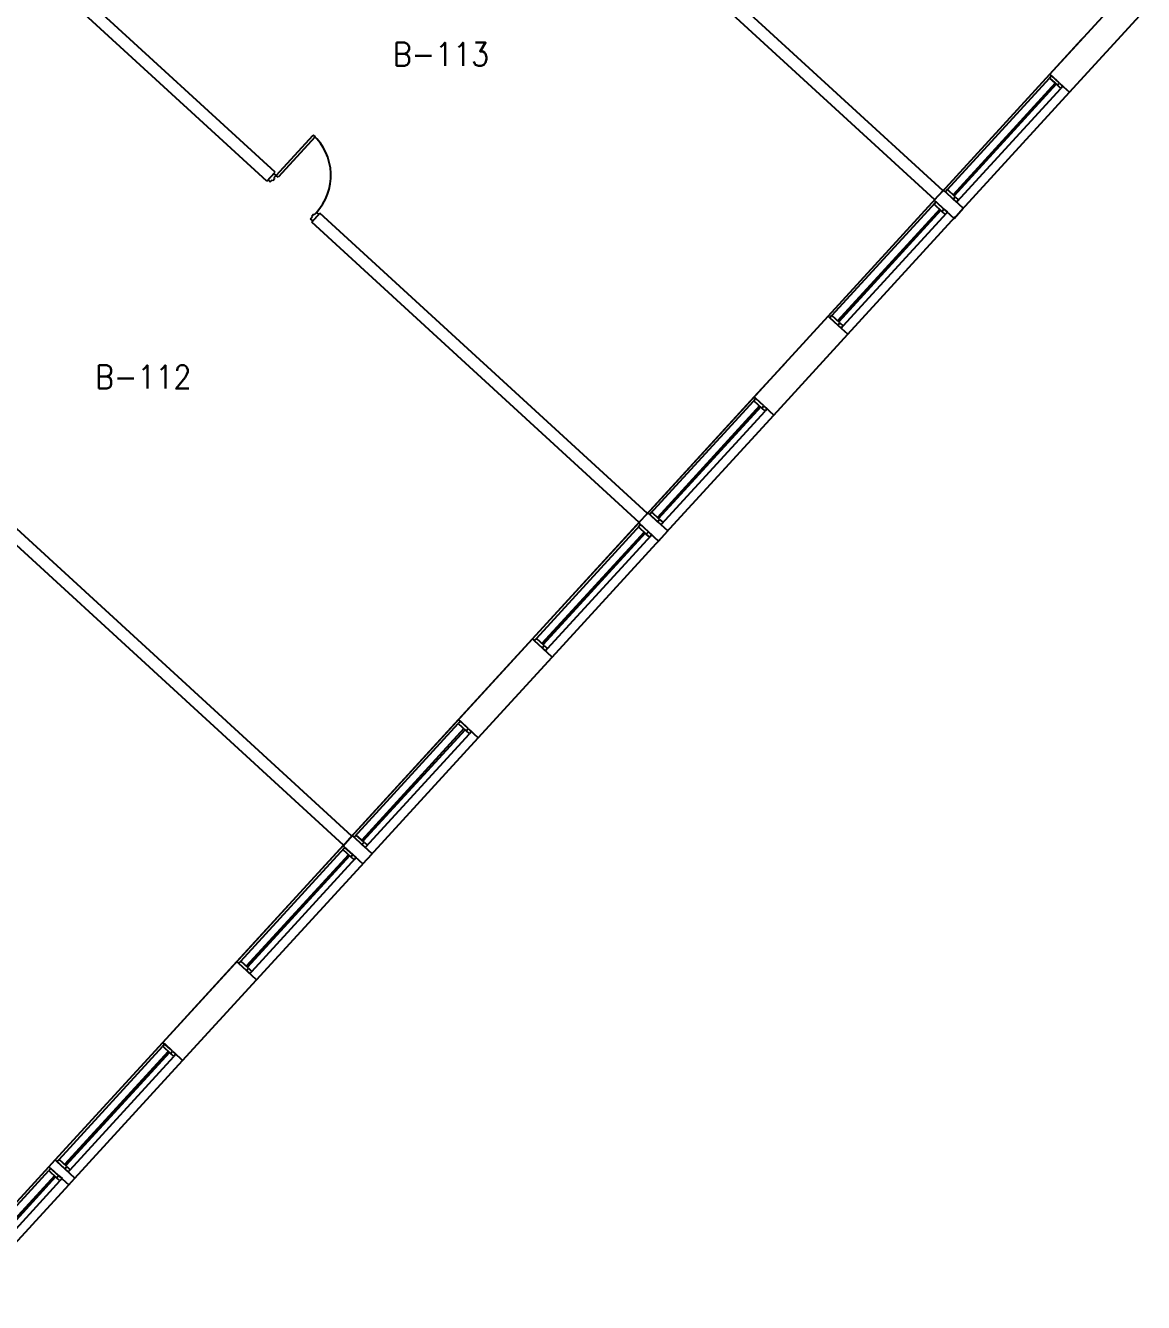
# Model space of a CAD drawing. Header units: inches. Extents: x -2 to 15026, y -1056 to 7065.
# Drawn here: x 3191 to 3927, y 1612 to 2453 of the extents above; entities that cross this region are included whole.
import ezdxf
from ezdxf.enums import TextEntityAlignment as Align

# ---------------------------------------------------------------- set-up
doc = ezdxf.new("R2010")
doc.units = ezdxf.units.IN
doc.header["$LTSCALE"] = 48
doc.header["$MEASUREMENT"] = 0
doc.layers.get('0').update_dxf_attribs({"linetype": 'CONTINUOUS'})
for name, color, linetype in [('A-DOOR', 5, 'CONTINUOUS'), ('A-GLAZ', 1, 'CONTINUOUS'), ('A-GLAZ-DETL', 5, 'CONTINUOUS'), ('A-WALL', 7, 'CONTINUOUS'), ('A-WALL-SILL', 3, 'CONTINUOUS'), ('SP-RMNO', 7, 'CONTINUOUS'), ('SP-ROOM', 7, 'CONTINUOUS')]:
    doc.layers.add(name, color=color, linetype=linetype)
doc.styles.add('ROMANS', font='ROMANS', dxfattribs={"width": 0.78})

# ---------------------------------------------------------------- blocks, each defined once
blk = doc.blocks.new('FMGRM1')
at = {"style": 'ROMANS', "width": 0.9}
for tag, p in [('DATA1', (0, -0.2836)), ('DATA2', (0, -0.443)), ('DATA3', (0, -0.6024)), ('DATA4', (0, -0.7618)), ('DATA5', (0, -0.9213))]:
    blk.add_attdef(tag, text='', height=0.1172, dxfattribs=at).set_placement(p, align=Align.CENTER)
at = {"layer": 'SP-RMNO', "style": 'ROMANS', "width": 0.9}
blk.add_attdef('RMNUMB', text='', height=0.16, dxfattribs=at).set_placement((0, 0), align=Align.MIDDLE)

msp = doc.modelspace()

# ---------------------------------------------------------------- linework, layer by layer
at = {"layer": 'A-DOOR', "linetype": 'Continuous'}
for p, q in [((3356.06, 2354.01), (3380.38, 2380.55)), ((3381.67, 2379.37), (3357.35, 2352.82)), ((3380.38, 2380.55), (3381.67, 2379.37)), ((3354.58, 2355.36), (3350.7, 2351.12)), ((3356.06, 2354.01), (3354.58, 2355.36)), ((3354.75, 2352.58), (3356.06, 2354.01)), ((3355.21, 2352.16), (3354.75, 2352.58)), ((3357.35, 2352.82), (3356.06, 2354.01)), ((3350.7, 2351.12), (3352.17, 2349.77)), ((3352.17, 2349.77), (3353.48, 2351.2)), ((3353.48, 2351.2), (3353.94, 2350.77)), ((3353.94, 2350.77), (3355.21, 2352.16)), ((3379.56, 2327.3), (3380.83, 2328.68)), ((3384.07, 2328.33), (3380.19, 2324.1)), ((3380.83, 2328.68), (3381.29, 2328.26)), ((3381.29, 2328.26), (3382.6, 2329.69)), ((3382.6, 2329.69), (3384.07, 2328.33)), ((3378.71, 2325.45), (3380.02, 2326.87)), ((3380.19, 2324.1), (3378.71, 2325.45)), ((3380.02, 2326.87), (3379.56, 2327.3))]:
    msp.add_line(p, q, dxfattribs=at)
msp.add_ellipse((3356.06, 2354.01), major_axis=(25.46, 25.46), ratio=1, start_param=4.756022, end_param=6.326819, dxfattribs=at)
at = {"layer": 'A-GLAZ', "linetype": 'Continuous'}
for p, q in [((3797.85, 2344.72), (3865.07, 2418.08)), ((3868.76, 2414.7), (3801.54, 2341.34)), ((3869.5, 2414.03), (3802.28, 2340.67)), ((3804.21, 2336.86), (3872.45, 2411.32)), ((3721.85, 2261.78), (3790.08, 2336.24)), ((3792.76, 2331.76), (3725.53, 2258.4)), ((3793.49, 2331.08), (3726.27, 2257.72)), ((3729.22, 2255.02), (3797.45, 2329.49)), ((3602.27, 2131.28), (3670.5, 2205.74)), ((3674.19, 2202.37), (3606.97, 2129.01)), ((3674.93, 2201.69), (3607.71, 2128.33)), ((3609.64, 2124.52), (3677.88, 2198.99)), ((3527.28, 2049.44), (3595.51, 2123.91)), ((3598.19, 2119.42), (3530.96, 2046.06)), ((3598.92, 2118.75), (3531.7, 2045.39)), ((3534.65, 2042.68), (3602.88, 2117.15)), ((3407.7, 1918.94), (3475.93, 1993.41)), ((3479.62, 1990.03), (3412.4, 1916.67)), ((3480.36, 1989.35), (3413.14, 1915.99)), ((3415.07, 1912.19), (3483.31, 1986.65)), ((3332.71, 1837.1), (3400.94, 1911.57)), ((3403.62, 1907.09), (3336.39, 1833.73)), ((3404.35, 1906.41), (3337.13, 1833.05)), ((3340.08, 1830.35), (3408.31, 1904.81)), ((3213.13, 1706.61), (3281.36, 1781.07)), ((3285.05, 1777.69), (3216.81, 1703.23)), ((3285.79, 1777.02), (3217.55, 1702.55)), ((3220.5, 1699.85), (3288.74, 1774.32)), ((3138.14, 1624.77), (3206.37, 1699.23)), ((3210.06, 1695.86), (3141.82, 1621.39)), ((3210.8, 1695.18), (3142.56, 1620.71)), ((3145.51, 1618.01), (3213.74, 1692.48))]:
    msp.add_line(p, q, dxfattribs=at)
at = {"layer": 'A-GLAZ-DETL', "linetype": 'Continuous'}
for p, q in [((3866.42, 2419.55), (3865.07, 2418.08)), ((3865.07, 2418.08), (3870.23, 2413.35)), ((3871.58, 2414.82), (3866.42, 2419.55)), ((3870.23, 2413.35), (3871.58, 2414.82)), ((3870.23, 2413.35), (3871.58, 2414.82)), ((3872.45, 2411.32), (3870.23, 2413.35)), ((3871.58, 2414.82), (3873.8, 2412.8)), ((3873.8, 2412.8), (3872.45, 2411.32)), ((3797.85, 2344.72), (3796.5, 2343.25)), ((3803.01, 2339.99), (3797.85, 2344.72)), ((3790.42, 2336.61), (3789.07, 2335.14)), ((3795.58, 2331.88), (3790.42, 2336.61)), ((3796.5, 2343.25), (3801.66, 2338.52)), ((3801.66, 2338.52), (3803.01, 2339.99)), ((3801.66, 2338.52), (3803.01, 2339.99)), ((3803.87, 2336.49), (3801.66, 2338.52)), ((3803.01, 2339.99), (3805.22, 2337.96)), ((3805.22, 2337.96), (3803.87, 2336.49)), ((3789.07, 2335.14), (3794.23, 2330.41)), ((3794.23, 2330.41), (3795.58, 2331.88)), ((3794.23, 2330.41), (3795.58, 2331.88)), ((3796.44, 2328.38), (3794.23, 2330.41)), ((3795.58, 2331.88), (3797.79, 2329.85)), ((3797.79, 2329.85), (3796.44, 2328.38)), ((3721.85, 2261.78), (3720.5, 2260.3)), ((3721.85, 2261.78), (3720.5, 2260.3)), ((3720.5, 2260.3), (3725.66, 2255.57)), ((3720.5, 2260.3), (3725.66, 2255.57)), ((3727.01, 2257.05), (3721.85, 2261.78)), ((3727.01, 2257.05), (3721.85, 2261.78)), ((3725.66, 2255.57), (3727.01, 2257.05)), ((3725.66, 2255.57), (3727.01, 2257.05)), ((3725.66, 2255.57), (3727.01, 2257.05)), ((3725.66, 2255.57), (3727.01, 2257.05)), ((3727.87, 2253.55), (3725.66, 2255.57)), ((3727.87, 2253.55), (3725.66, 2255.57)), ((3727.01, 2257.05), (3729.22, 2255.02)), ((3727.01, 2257.05), (3729.22, 2255.02)), ((3729.22, 2255.02), (3727.87, 2253.55)), ((3729.22, 2255.02), (3727.87, 2253.55)), ((3671.85, 2207.22), (3670.5, 2205.74)), ((3670.5, 2205.74), (3675.66, 2201.01)), ((3677.01, 2202.49), (3671.85, 2207.22)), ((3675.66, 2201.01), (3677.01, 2202.49)), ((3675.66, 2201.01), (3677.01, 2202.49)), ((3677.01, 2202.49), (3679.23, 2200.46)), ((3677.88, 2198.99), (3675.66, 2201.01)), ((3679.23, 2200.46), (3677.88, 2198.99)), ((3603.28, 2132.38), (3601.93, 2130.91)), ((3601.93, 2130.91), (3607.09, 2126.18)), ((3608.44, 2127.65), (3603.28, 2132.38)), ((3607.09, 2126.18), (3608.44, 2127.65)), ((3607.09, 2126.18), (3608.44, 2127.65)), ((3608.44, 2127.65), (3610.65, 2125.63)), ((3595.85, 2124.27), (3594.5, 2122.8)), ((3594.5, 2122.8), (3599.66, 2118.07)), ((3601.01, 2119.54), (3595.85, 2124.27)), ((3599.66, 2118.07), (3601.01, 2119.54)), ((3599.66, 2118.07), (3601.01, 2119.54)), ((3601.87, 2116.04), (3599.66, 2118.07)), ((3601.01, 2119.54), (3603.22, 2117.52)), ((3603.22, 2117.52), (3601.87, 2116.04)), ((3610.65, 2125.63), (3609.3, 2124.15)), ((3527.28, 2049.44), (3525.93, 2047.97)), ((3527.28, 2049.44), (3525.93, 2047.97)), ((3525.93, 2047.97), (3531.09, 2043.24)), ((3525.93, 2047.97), (3531.09, 2043.24)), ((3532.44, 2044.71), (3527.28, 2049.44)), ((3532.44, 2044.71), (3527.28, 2049.44)), ((3531.09, 2043.24), (3532.44, 2044.71)), ((3531.09, 2043.24), (3532.44, 2044.71)), ((3531.09, 2043.24), (3532.44, 2044.71)), ((3531.09, 2043.24), (3532.44, 2044.71)), ((3533.3, 2041.21), (3531.09, 2043.24)), ((3533.3, 2041.21), (3531.09, 2043.24)), ((3532.44, 2044.71), (3534.65, 2042.68)), ((3532.44, 2044.71), (3534.65, 2042.68)), ((3534.65, 2042.68), (3533.3, 2041.21)), ((3534.65, 2042.68), (3533.3, 2041.21)), ((3477.28, 1994.88), (3475.93, 1993.41)), ((3475.93, 1993.41), (3481.09, 1988.68)), ((3482.44, 1990.15), (3477.28, 1994.88)), ((3481.09, 1988.68), (3482.44, 1990.15)), ((3481.09, 1988.68), (3482.44, 1990.15)), ((3483.31, 1986.65), (3481.09, 1988.68)), ((3482.44, 1990.15), (3484.66, 1988.13)), ((3484.66, 1988.13), (3483.31, 1986.65)), ((3408.71, 1920.05), (3407.36, 1918.57)), ((3407.36, 1918.57), (3412.52, 1913.84)), ((3413.87, 1915.32), (3408.71, 1920.05)), ((3401.28, 1911.94), (3399.93, 1910.46)), ((3399.93, 1910.46), (3405.09, 1905.73)), ((3406.44, 1907.21), (3401.28, 1911.94)), ((3412.52, 1913.84), (3413.87, 1915.32)), ((3412.52, 1913.84), (3413.87, 1915.32)), ((3414.73, 1911.82), (3412.52, 1913.84)), ((3413.87, 1915.32), (3416.08, 1913.29)), ((3416.08, 1913.29), (3414.73, 1911.82)), ((3405.09, 1905.73), (3406.44, 1907.21)), ((3405.09, 1905.73), (3406.44, 1907.21)), ((3407.3, 1903.71), (3405.09, 1905.73)), ((3406.44, 1907.21), (3408.65, 1905.18)), ((3408.65, 1905.18), (3407.3, 1903.71)), ((3332.71, 1837.1), (3331.36, 1835.63)), ((3332.71, 1837.1), (3331.36, 1835.63)), ((3331.36, 1835.63), (3336.52, 1830.9)), ((3331.36, 1835.63), (3336.52, 1830.9)), ((3337.87, 1832.38), (3332.71, 1837.1)), ((3337.87, 1832.38), (3332.71, 1837.1)), ((3336.52, 1830.9), (3337.87, 1832.38)), ((3336.52, 1830.9), (3337.87, 1832.38)), ((3336.52, 1830.9), (3337.87, 1832.38)), ((3336.52, 1830.9), (3337.87, 1832.38)), ((3337.87, 1832.38), (3340.08, 1830.35)), ((3337.87, 1832.38), (3340.08, 1830.35)), ((3338.73, 1828.87), (3336.52, 1830.9)), ((3338.73, 1828.87), (3336.52, 1830.9)), ((3340.08, 1830.35), (3338.73, 1828.87)), ((3340.08, 1830.35), (3338.73, 1828.87)), ((3282.71, 1782.55), (3281.36, 1781.07)), ((3287.87, 1777.82), (3282.71, 1782.55)), ((3281.36, 1781.07), (3286.52, 1776.34)), ((3286.52, 1776.34), (3287.87, 1777.82)), ((3286.52, 1776.34), (3287.87, 1777.82)), ((3288.74, 1774.32), (3286.52, 1776.34)), ((3287.87, 1777.82), (3290.09, 1775.79)), ((3290.09, 1775.79), (3288.74, 1774.32)), ((3213.13, 1706.61), (3211.78, 1705.13)), ((3218.29, 1701.88), (3213.13, 1706.61)), ((3207.72, 1700.71), (3206.37, 1699.23)), ((3206.37, 1699.23), (3211.53, 1694.5)), ((3212.88, 1695.98), (3207.72, 1700.71)), ((3211.78, 1705.13), (3216.94, 1700.4)), ((3216.94, 1700.4), (3218.29, 1701.88)), ((3216.94, 1700.4), (3218.29, 1701.88)), ((3219.15, 1698.38), (3216.94, 1700.4)), ((3218.29, 1701.88), (3220.5, 1699.85)), ((3220.5, 1699.85), (3219.15, 1698.38)), ((3211.53, 1694.5), (3212.88, 1695.98)), ((3211.53, 1694.5), (3212.88, 1695.98)), ((3213.74, 1692.48), (3211.53, 1694.5)), ((3212.88, 1695.98), (3215.1, 1693.95)), ((3215.1, 1693.95), (3213.74, 1692.48))]:
    msp.add_line(p, q, dxfattribs=at)
at = {"layer": 'A-WALL', "linetype": 'Continuous'}
for p, q in [((3794.96, 2343.97), (3361.17, 2741.47)), ((3789.56, 2338.08), (3355.76, 2735.58)), ((3355.34, 2356.19), (3166.6, 2529.14)), ((3349.94, 2350.29), (3161.19, 2523.24)), ((3865.23, 2420.65), (3913.87, 2473.74)), ((3878.22, 2408.74), (3926.86, 2461.83)), ((3865.23, 2420.65), (3886.17, 2443.51)), ((3870.11, 2416.18), (3865.23, 2420.65)), ((3872.32, 2414.15), (3878.22, 2408.74)), ((3349.94, 2350.29), (3355.34, 2356.19)), ((3789.22, 2337.71), (3795.3, 2344.34)), ((3808.3, 2332.44), (3795.3, 2344.34)), ((3400.42, 1913.4), (2937.13, 2337.93)), ((3405.82, 1919.3), (2942.54, 2343.83)), ((3789.22, 2337.71), (3802.22, 2325.8)), ((3379.43, 2323.27), (3384.83, 2329.16)), ((3600.39, 2131.64), (3384.83, 2329.16)), ((3802.22, 2325.8), (3808.3, 2332.44)), ((3594.99, 2125.74), (3379.43, 2323.27)), ((3600.39, 2131.64), (3719.3, 2261.4)), ((3724.18, 2256.92), (3719.31, 2261.41)), ((3732.29, 2249.49), (3726.39, 2254.9)), ((3683.65, 2196.41), (3732.29, 2249.49)), ((3670.66, 2208.32), (3691.6, 2231.17)), ((3675.54, 2203.84), (3670.66, 2208.32)), ((3677.75, 2201.81), (3683.65, 2196.41)), ((3476.09, 1995.98), (3594.99, 2125.74)), ((3594.65, 2125.37), (3600.73, 2132.01)), ((3613.73, 2120.1), (3600.73, 2132.01)), ((3594.65, 2125.37), (3607.65, 2113.46)), ((3607.65, 2113.47), (3613.73, 2120.1)), ((3405.82, 1919.3), (3524.73, 2049.06)), ((3524.73, 2049.06), (3529.61, 2044.58)), ((3537.72, 2037.16), (3531.82, 2042.56)), ((3489.08, 1984.07), (3537.72, 2037.16)), ((3480.97, 1991.5), (3476.09, 1995.99)), ((3483.18, 1989.48), (3489.08, 1984.07)), ((3400.08, 1913.04), (3406.16, 1919.67)), ((3419.16, 1907.76), (3406.16, 1919.67)), ((3281.52, 1783.64), (3400.42, 1913.4)), ((3400.08, 1913.04), (3413.08, 1901.13)), ((3413.08, 1901.13), (3419.16, 1907.76)), ((3281.52, 1783.64), (3330.16, 1836.73)), ((3330.16, 1836.73), (3335.04, 1832.25)), ((3294.51, 1771.74), (3343.15, 1824.82)), ((3343.15, 1824.82), (3337.25, 1830.23)), ((3286.4, 1779.17), (3281.52, 1783.64)), ((3288.61, 1777.14), (3294.51, 1771.74)), ((3206.53, 1701.81), (3210.58, 1706.23)), ((3223.57, 1694.32), (3210.58, 1706.23)), ((3206.53, 1701.81), (3219.52, 1689.9)), ((3219.52, 1689.9), (3223.57, 1694.32))]:
    msp.add_line(p, q, dxfattribs=at)
at = {"layer": 'A-WALL-SILL', "linetype": 'Continuous'}
for p, q in [((3794.3, 2343.24), (3865.23, 2420.66)), ((3807.28, 2331.33), (3878.22, 2408.74)), ((3719.31, 2261.41), (3790.24, 2338.82)), ((3732.29, 2249.49), (3803.23, 2326.91)), ((3599.72, 2130.9), (3670.66, 2208.32)), ((3612.71, 2118.99), (3683.65, 2196.41)), ((3524.73, 2049.06), (3595.67, 2126.48)), ((3537.72, 2037.16), (3608.66, 2114.57)), ((3405.15, 1918.57), (3476.09, 1995.98)), ((3418.14, 1906.66), (3489.08, 1984.07)), ((3330.16, 1836.73), (3401.1, 1914.14)), ((3343.15, 1824.82), (3414.09, 1902.23)), ((3210.58, 1706.23), (3281.52, 1783.64)), ((3223.57, 1694.32), (3294.51, 1771.74)), ((3135.59, 1624.39), (3206.53, 1701.81)), ((3148.58, 1612.48), (3219.52, 1689.9))]:
    msp.add_line(p, q, dxfattribs=at)

# ---------------------------------------------------------------- block references
at = {"layer": 'SP-ROOM', "linetype": 'Continuous'}
ref = msp.add_blockref('FMGRM1', (3464.52, 2433.79), dxfattribs=dict(at, xscale=96, yscale=96, zscale=96))
ref.add_attrib('RMNUMB', 'B-113', dxfattribs={"layer": 'SP-RMNO', "height": 15.36, "style": 'ROMANS', "width": 0.9}).set_placement((3464.52, 2433.79), align=Align.MIDDLE)
ref = msp.add_blockref('FMGRM1', (3268.59, 2221.46), dxfattribs=dict(at, xscale=96, yscale=96, zscale=96))
ref.add_attrib('RMNUMB', 'B-112', dxfattribs={"layer": 'SP-RMNO', "height": 15.36, "style": 'ROMANS', "width": 0.9}).set_placement((3268.59, 2221.46), align=Align.MIDDLE)

doc.saveas('drawing.dxf')
